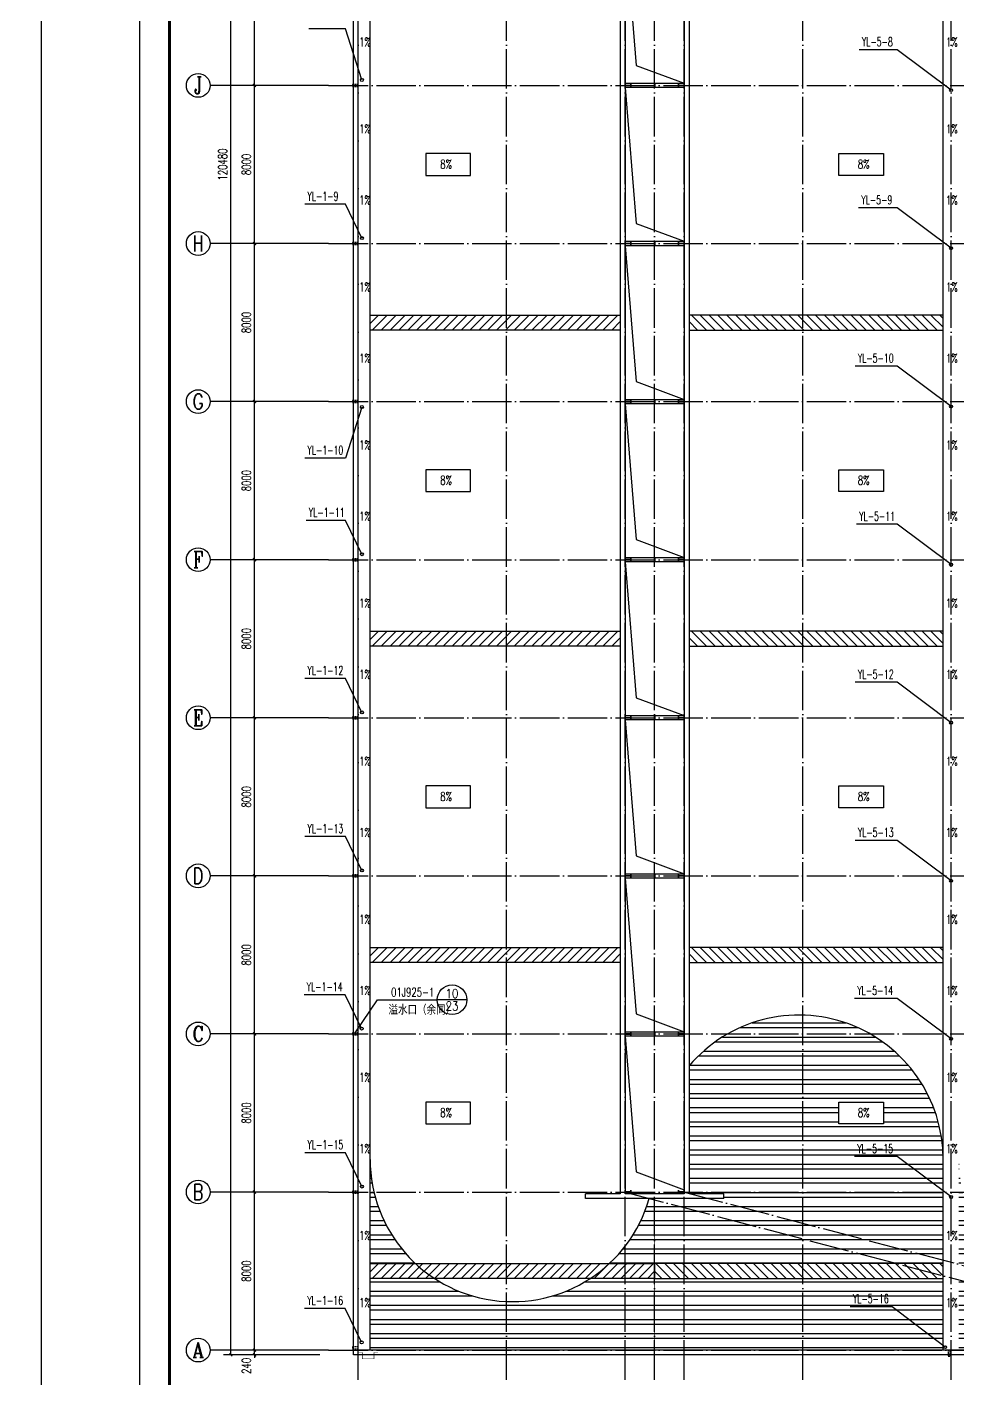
# Model space of a CAD drawing. Extents: x 14033796 to 29392202, y -1365078 to -465345.
# Drawn here: x 14863904 to 14911015, y -708102 to -639688 of the extents above; entities that cross this region are included whole.
import ezdxf
from ezdxf.enums import TextEntityAlignment as Align

# ---------------------------------------------------------------- set-up
doc = ezdxf.new("R2010")
doc.units = 0
doc.header["$LTSCALE"] = 1000
doc.header["$MEASUREMENT"] = 0
doc.linetypes.add('DASH', pattern=[0.35, 0.25, -0.1])
doc.linetypes.add('DOTE', pattern=[2.42, 2, -0.2, 0.02, -0.2])
for name, color, linetype in [('AXIS', 3, 'Continuous'), ('AXIS_TEXT', 7, 'Continuous'), ('COLUMN', 2, 'Continuous'), ('DIM_IDEN', 3, 'Continuous'), ('DIM_SYMB', 3, 'Continuous'), ('DIM_雨水', 3, 'Continuous'), ('DOTE', 8, 'DOTE'), ('PUB_DIM', 3, 'Continuous'), ('PUB_TEXT', 7, 'Continuous'), ('TK', 4, 'Continuous'), ('TWT_TEXT', 7, 'Continuous'), ('VPIPE-雨水', 4, 'Continuous'), ('WALL-PARAPET', 6, 'Continuous'), ('填充', 251, 'Continuous'), ('采光带', 4, 'Continuous')]:
    doc.layers.add(name, color=color, linetype=linetype)
doc.styles.add('_TCH_AXIS', font='COMPLEX', dxfattribs={"bigfont": 'GBCBIG'})
doc.styles.add('_TCH_DIM', font='SIMPLEX', dxfattribs={"bigfont": 'GBCBIG'})
doc.styles.add('_TCH_DIM_T3', font='SIMPLEX', dxfattribs={"width": 0.705882, "bigfont": 'GBCBIG'})
doc.styles.add('_TCH_LABEL', font='COMPLEX', dxfattribs={"bigfont": 'GBCBIG'})
doc.styles.add('_TWT_SERIAL', font='COMPLEX', dxfattribs={"width": 0.8, "height": 3, "bigfont": 'HZTXT'})
doc.styles.add('COMPLEX', font='COMPLEX')
doc.dimstyles.new('_TCH_ARCH&&150', dxfattribs={"dimtxt": 446.25, "dimasz": 150, "dimexe": 375, "dimexo": 450, "dimgap": 189.375, "dimtad": 1, "dimdec": 0, "dimzin": 0, "dimdsep": 46, "dimtxsty": '_TCH_DIM_T3', "dimblk": 'ARCHTICK', "dimcen": 0.09, "dimclrt": 7, "dimazin": 2, "dimtfac": 1, "dimtdec": 0, "dimtix": 1, "dimtmove": 2, "dimatfit": 3, "dimfxl": 0, "dimtolj": 1, "dimtzin": 0, "dimarcsym": 0})

# ---------------------------------------------------------------- blocks, each defined once
blk = doc.blocks.new('A$C0FCD69EC')
at = {"layer": 'COLUMN'}
blk.add_hatch(color=256, dxfattribs=at).paths.add_polyline_path([(300, 180), (294, 180), (294, 94), (6, 94), (6, 180), (0, 180), (0, 0), (6, 0), (6, 86), (294, 86), (294, 0), (300, 0)])
blk.add_lwpolyline([(300, 0), (294, 0), (294, 86), (6, 86), (6, 0), (0, 0), (0, 180), (6, 180), (6, 94), (294, 94), (294, 180), (300, 180)], close=True, dxfattribs=at)
blk = doc.blocks.new('A$C22C4548D')
blk.add_line((0, 10), (300, 10))
blk.add_lwpolyline([(30, 20), (270, 20), (270, 0), (30, 0)], close=True)
blk = doc.blocks.new('GeYuanFrame_33522378', base_point=(20.09, 4.53))
at = {"layer": 'TK'}
blk.add_lwpolyline([(20.09, 4.53), (20.09, 598.53), (1071.09, 598.53), (1071.09, 4.53)], close=True, dxfattribs=at)
blk = doc.blocks.new('GeYuanFrame_17141813', base_point=(20.09, 4.53))
at = {"layer": 'TK'}
blk.add_lwpolyline([(20.09, 4.53), (20.09, 598.53), (1071.09, 598.53), (1071.09, 4.53)], close=True, dxfattribs=at)
at = {"layer": 'TK', "const_width": 1}
blk.add_lwpolyline([(45.09, 588.53), (1061.09, 588.53), (1061.09, 14.53), (45.09, 14.53)], close=True, dxfattribs=at)
blk = doc.blocks.new('_AXISO')
blk.add_circle((0, 0), 0.5)
at = {"layer": 'AXIS_TEXT', "style": 'COMPLEX', "width": 1.041667}
blk.add_attdef('A', text='', height=0.56, dxfattribs=at).set_placement((-0.25, -0.28), (0.25, -0.28), align=Align.FIT)
blk = doc.blocks.new('_ArchTick')
at = {"color": 0, "linetype": 'ByBlock', "const_width": 0.4}
blk.add_lwpolyline([(-0.5, -0.5), (0.5, 0.5)], dxfattribs=at)
blk = doc.blocks.new('*D194')
at = {"layer": 'AXIS', "color": 0, "lineweight": -2}
for p, q in [((14878716, -586403), (14873841, -586403)), ((14874216, -706883), (14874216, -586403)), ((14878716, -706883), (14873841, -706883))]:
    blk.add_line(p, q, dxfattribs=at)
at = {"layer": 'Defpoints', "color": 0}
for p in [(14874216, -586403), (14879166, -586403), (14879166, -706883)]:
    blk.add_point(p, dxfattribs=at)
at = {"layer": 'AXIS', "color": 0, "lineweight": -2, "xscale": 150, "yscale": 150, "zscale": 150}
for p, rotation in [((14874216, -586403), 90), ((14874216, -706883), 270)]:
    blk.add_blockref('_ArchTick', p, dxfattribs=dict(at, rotation=rotation))
at = {"layer": 'AXIS', "color": 7, "insert": (14873804, -646643), "char_height": 446.2, "attachment_point": 5, "rotation": 90, "style": '_TCH_DIM_T3'}
blk.add_mtext('\\A1;120480', dxfattribs=at)
blk = doc.blocks.new('*D195')
at = {"layer": 'AXIS', "color": 0, "lineweight": -2}
for p, q in [((14878716, -706643), (14875041, -706643)), ((14875416, -706643), (14875416, -706493)), ((14875416, -706883), (14875416, -706643)), ((14878716, -706883), (14875041, -706883)), ((14875416, -706883), (14875416, -707033))]:
    blk.add_line(p, q, dxfattribs=at)
at = {"layer": 'Defpoints', "color": 0}
for p in [(14875416, -706643), (14879166, -706643), (14879166, -706883)]:
    blk.add_point(p, dxfattribs=at)
at = {"layer": 'AXIS', "color": 0, "lineweight": -2, "xscale": 150, "yscale": 150, "zscale": 150}
for p, rotation in [((14875416, -706643), 270), ((14875416, -706883), 90)]:
    blk.add_blockref('_ArchTick', p, dxfattribs=dict(at, rotation=rotation))
at = {"layer": 'AXIS', "color": 7, "insert": (14875004, -707438), "char_height": 446.2, "attachment_point": 5, "rotation": 90, "style": '_TCH_DIM_T3'}
blk.add_mtext('\\A1;240', dxfattribs=at)
blk = doc.blocks.new('*D196')
at = {"layer": 'AXIS', "color": 0, "lineweight": -2}
for p, q in [((14878716, -698643), (14875041, -698643)), ((14875416, -706643), (14875416, -698643)), ((14878716, -706643), (14875041, -706643))]:
    blk.add_line(p, q, dxfattribs=at)
at = {"layer": 'Defpoints', "color": 0}
for p in [(14875416, -698643), (14879166, -698643), (14879166, -706643)]:
    blk.add_point(p, dxfattribs=at)
at = {"layer": 'AXIS', "color": 0, "lineweight": -2, "xscale": 150, "yscale": 150, "zscale": 150}
for p, rotation in [((14875416, -698643), 90), ((14875416, -706643), 270)]:
    blk.add_blockref('_ArchTick', p, dxfattribs=dict(at, rotation=rotation))
at = {"layer": 'AXIS', "color": 7, "insert": (14875004, -702643), "char_height": 446.2, "attachment_point": 5, "rotation": 90, "style": '_TCH_DIM_T3'}
blk.add_mtext('\\A1;8000', dxfattribs=at)
blk = doc.blocks.new('*D197')
at = {"layer": 'AXIS', "color": 0, "lineweight": -2}
for p, q in [((14878716, -690643), (14875041, -690643)), ((14875416, -698643), (14875416, -690643)), ((14878716, -698643), (14875041, -698643))]:
    blk.add_line(p, q, dxfattribs=at)
at = {"layer": 'Defpoints', "color": 0}
for p in [(14875416, -690643), (14879166, -690643), (14879166, -698643)]:
    blk.add_point(p, dxfattribs=at)
at = {"layer": 'AXIS', "color": 0, "lineweight": -2, "xscale": 150, "yscale": 150, "zscale": 150}
for p, rotation in [((14875416, -690643), 90), ((14875416, -698643), 270)]:
    blk.add_blockref('_ArchTick', p, dxfattribs=dict(at, rotation=rotation))
at = {"layer": 'AXIS', "color": 7, "insert": (14875004, -694643), "char_height": 446.2, "attachment_point": 5, "rotation": 90, "style": '_TCH_DIM_T3'}
blk.add_mtext('\\A1;8000', dxfattribs=at)
blk = doc.blocks.new('*D198')
at = {"layer": 'AXIS', "color": 0, "lineweight": -2}
for p, q in [((14878716, -682643), (14875041, -682643)), ((14875416, -690643), (14875416, -682643)), ((14878716, -690643), (14875041, -690643))]:
    blk.add_line(p, q, dxfattribs=at)
at = {"layer": 'Defpoints', "color": 0}
for p in [(14875416, -682643), (14879166, -682643), (14879166, -690643)]:
    blk.add_point(p, dxfattribs=at)
at = {"layer": 'AXIS', "color": 0, "lineweight": -2, "xscale": 150, "yscale": 150, "zscale": 150}
for p, rotation in [((14875416, -682643), 90), ((14875416, -690643), 270)]:
    blk.add_blockref('_ArchTick', p, dxfattribs=dict(at, rotation=rotation))
at = {"layer": 'AXIS', "color": 7, "insert": (14875004, -686643), "char_height": 446.2, "attachment_point": 5, "rotation": 90, "style": '_TCH_DIM_T3'}
blk.add_mtext('\\A1;8000', dxfattribs=at)
blk = doc.blocks.new('*D199')
at = {"layer": 'AXIS', "color": 0, "lineweight": -2}
for p, q in [((14878716, -674643), (14875041, -674643)), ((14875416, -682643), (14875416, -674643)), ((14878716, -682643), (14875041, -682643))]:
    blk.add_line(p, q, dxfattribs=at)
at = {"layer": 'Defpoints', "color": 0}
for p in [(14875416, -674643), (14879166, -674643), (14879166, -682643)]:
    blk.add_point(p, dxfattribs=at)
at = {"layer": 'AXIS', "color": 0, "lineweight": -2, "xscale": 150, "yscale": 150, "zscale": 150}
for p, rotation in [((14875416, -674643), 90), ((14875416, -682643), 270)]:
    blk.add_blockref('_ArchTick', p, dxfattribs=dict(at, rotation=rotation))
at = {"layer": 'AXIS', "color": 7, "insert": (14875004, -678643), "char_height": 446.2, "attachment_point": 5, "rotation": 90, "style": '_TCH_DIM_T3'}
blk.add_mtext('\\A1;8000', dxfattribs=at)
blk = doc.blocks.new('*D200')
at = {"layer": 'AXIS', "color": 0, "lineweight": -2}
for p, q in [((14878716, -666643), (14875041, -666643)), ((14875416, -674643), (14875416, -666643)), ((14878716, -674643), (14875041, -674643))]:
    blk.add_line(p, q, dxfattribs=at)
at = {"layer": 'Defpoints', "color": 0}
for p in [(14875416, -666643), (14879166, -666643), (14879166, -674643)]:
    blk.add_point(p, dxfattribs=at)
at = {"layer": 'AXIS', "color": 0, "lineweight": -2, "xscale": 150, "yscale": 150, "zscale": 150}
for p, rotation in [((14875416, -666643), 90), ((14875416, -674643), 270)]:
    blk.add_blockref('_ArchTick', p, dxfattribs=dict(at, rotation=rotation))
at = {"layer": 'AXIS', "color": 7, "insert": (14875004, -670643), "char_height": 446.2, "attachment_point": 5, "rotation": 90, "style": '_TCH_DIM_T3'}
blk.add_mtext('\\A1;8000', dxfattribs=at)
blk = doc.blocks.new('*D201')
at = {"layer": 'AXIS', "color": 0, "lineweight": -2}
for p, q in [((14878716, -658643), (14875041, -658643)), ((14875416, -666643), (14875416, -658643)), ((14878716, -666643), (14875041, -666643))]:
    blk.add_line(p, q, dxfattribs=at)
at = {"layer": 'Defpoints', "color": 0}
for p in [(14875416, -658643), (14879166, -658643), (14879166, -666643)]:
    blk.add_point(p, dxfattribs=at)
at = {"layer": 'AXIS', "color": 0, "lineweight": -2, "xscale": 150, "yscale": 150, "zscale": 150}
for p, rotation in [((14875416, -658643), 90), ((14875416, -666643), 270)]:
    blk.add_blockref('_ArchTick', p, dxfattribs=dict(at, rotation=rotation))
at = {"layer": 'AXIS', "color": 7, "insert": (14875004, -662643), "char_height": 446.2, "attachment_point": 5, "rotation": 90, "style": '_TCH_DIM_T3'}
blk.add_mtext('\\A1;8000', dxfattribs=at)
blk = doc.blocks.new('*D202')
at = {"layer": 'AXIS', "color": 0, "lineweight": -2}
for p, q in [((14878716, -650643), (14875041, -650643)), ((14875416, -658643), (14875416, -650643)), ((14878716, -658643), (14875041, -658643))]:
    blk.add_line(p, q, dxfattribs=at)
at = {"layer": 'Defpoints', "color": 0}
for p in [(14875416, -650643), (14879166, -650643), (14879166, -658643)]:
    blk.add_point(p, dxfattribs=at)
at = {"layer": 'AXIS', "color": 0, "lineweight": -2, "xscale": 150, "yscale": 150, "zscale": 150}
for p, rotation in [((14875416, -650643), 90), ((14875416, -658643), 270)]:
    blk.add_blockref('_ArchTick', p, dxfattribs=dict(at, rotation=rotation))
at = {"layer": 'AXIS', "color": 7, "insert": (14875004, -654643), "char_height": 446.2, "attachment_point": 5, "rotation": 90, "style": '_TCH_DIM_T3'}
blk.add_mtext('\\A1;8000', dxfattribs=at)
blk = doc.blocks.new('*D203')
at = {"layer": 'AXIS', "color": 0, "lineweight": -2}
for p, q in [((14878716, -642643), (14875041, -642643)), ((14875416, -650643), (14875416, -642643)), ((14878716, -650643), (14875041, -650643))]:
    blk.add_line(p, q, dxfattribs=at)
at = {"layer": 'Defpoints', "color": 0}
for p in [(14875416, -642643), (14879166, -642643), (14879166, -650643)]:
    blk.add_point(p, dxfattribs=at)
at = {"layer": 'AXIS', "color": 0, "lineweight": -2, "xscale": 150, "yscale": 150, "zscale": 150}
for p, rotation in [((14875416, -642643), 90), ((14875416, -650643), 270)]:
    blk.add_blockref('_ArchTick', p, dxfattribs=dict(at, rotation=rotation))
at = {"layer": 'AXIS', "color": 7, "insert": (14875004, -646643), "char_height": 446.2, "attachment_point": 5, "rotation": 90, "style": '_TCH_DIM_T3'}
blk.add_mtext('\\A1;8000', dxfattribs=at)
blk = doc.blocks.new('*D204')
at = {"layer": 'AXIS', "color": 0, "lineweight": -2}
for p, q in [((14878716, -634643), (14875041, -634643)), ((14875416, -642643), (14875416, -634643)), ((14878716, -642643), (14875041, -642643))]:
    blk.add_line(p, q, dxfattribs=at)
at = {"layer": 'Defpoints', "color": 0}
for p in [(14875416, -634643), (14879166, -634643), (14879166, -642643)]:
    blk.add_point(p, dxfattribs=at)
at = {"layer": 'AXIS', "color": 0, "lineweight": -2, "xscale": 150, "yscale": 150, "zscale": 150}
for p, rotation in [((14875416, -634643), 90), ((14875416, -642643), 270)]:
    blk.add_blockref('_ArchTick', p, dxfattribs=dict(at, rotation=rotation))
at = {"layer": 'AXIS', "color": 7, "insert": (14875004, -638643), "char_height": 446.2, "attachment_point": 5, "rotation": 90, "style": '_TCH_DIM_T3'}
blk.add_mtext('\\A1;8000', dxfattribs=at)

msp = doc.modelspace()

# ---------------------------------------------------------------- hatches: boundary and pattern name
at = {"layer": '填充'}
h = msp.add_hatch(dxfattribs=at)
h.set_pattern_fill('ANSI32', color=250, scale=150, angle=315, style=0)
h.set_pattern_definition([(0, (0, 0), (2e-13, 714.375), []), (0, (238.1, -238.1), (2e-13, 714.375), [])])
h.paths.add_polyline_path([(14940066.1, -703022.5), (14925666.1, -703022.5), (14925666.1, -706642.5), (14939870.3, -706642.5, -0.1009018), (14940066.1, -706561.8)])
h.paths.add_polyline_path([(14940066.1, -696989.7), (14927406.1, -696989.7), (14927406.1, -698732.5), (14929166.1, -698732.5), (14929166.1, -698972.5), (14927166.1, -698972.5), (14925666.1, -698972.5), (14925666.1, -702262.5), (14940066.1, -702262.5)])
h.paths.add_polyline_path([(14927406.1, -692296.3), (14927406.1, -696989.7), (14940066.1, -696989.7, 0.6957786)])
h.paths.add_polyline_path([(14934989, -695196.4), (14934989, -694088.6), (14937246, -694088.6), (14937246, -695196.4)], flags=16)
h.paths.add_polyline_path([(14925666.1, -703022.5), (14922476.5, -703022.5, -0.3082922), (14914255.7, -703022.5), (14911066.1, -703022.5), (14911066.1, -706642.5), (14925666.1, -706642.5)])
h.paths.add_polyline_path([(14911066.1, -696989.7), (14911066.1, -702262.5), (14913317.6, -702262.5, -0.2045648)])
h.paths.add_polyline_path([(14925666.1, -698972.5), (14925391.7, -698972.5, -0.133803), (14923414.7, -702262.5), (14925666.1, -702262.5)])
h.paths.add_polyline_path([(14895666.1, -703022.5), (14892396.2, -703022.5, -0.2969939), (14884536.1, -703022.5), (14881266.1, -703022.5), (14881266.1, -706561.8, -0.1009018), (14881462, -706642.5), (14895666.1, -706642.5)])
h.paths.add_polyline_path([(14881266.1, -696989.7), (14881266.1, -702262.5), (14883563.3, -702262.5, -0.2083751)])
h.paths.add_polyline_path([(14895666.1, -698972.5), (14895387.7, -698972.5, -0.1365258), (14893369, -702262.5), (14895666.1, -702262.5)])
h.paths.add_polyline_path([(14910266.1, -703022.5), (14895666.1, -703022.5), (14895666.1, -706642.5), (14910266.1, -706642.5)])
h.paths.add_polyline_path([(14910266.1, -696989.7), (14897406.1, -696989.7), (14897406.1, -698732.5), (14899166.1, -698732.5), (14899166.1, -698972.5), (14897166.1, -698972.5), (14895666.1, -698972.5), (14895666.1, -702262.5), (14910266.1, -702262.5)])
h.paths.add_polyline_path([(14897406.1, -692259.4), (14897406.1, -696989.7), (14910266.1, -696989.7, 0.6976702)])
h.paths.add_polyline_path([(14904989, -695196.4), (14904989, -694088.6), (14907246, -694088.6), (14907246, -695196.4)], flags=16)
h.paths.add_polyline_path([(14905836.1, -694958.8), (14906629.3, -694958.8), (14906629.3, -694289.4), (14905836.1, -694289.4)], flags=8)
h.paths.add_polyline_path([(14935836.1, -694958.8), (14936629.3, -694958.8), (14936629.3, -694289.4), (14935836.1, -694289.4)], flags=8)
at = {"layer": '采光带'}
h = msp.add_hatch(dxfattribs=at)
h.set_pattern_fill('ANSI31', color=250, scale=200, angle=-90, style=0)
h.set_pattern_definition([(225, (14660730.7, 8391956.32), (-224.506403, 224.506403), [])])
h.paths.add_polyline_path([(14893926.1, -655022.5), (14881266.1, -655022.5), (14881266.1, -654262.5), (14893926.1, -654262.5)])
h = msp.add_hatch(dxfattribs=at)
h.set_pattern_fill('ANSI31', color=250, scale=200, angle=-90, style=0)
h.set_pattern_definition([(315, (15130601.58, 8391956.32), (224.506403, 224.506403), [])])
h.paths.add_polyline_path([(14897406.1, -655022.5), (14910266.1, -655022.5), (14910266.1, -654262.5), (14897406.1, -654262.5)])
h = msp.add_hatch(dxfattribs=at)
h.set_pattern_fill('ANSI31', color=250, scale=200, angle=-90, style=0)
h.set_pattern_definition([(225, (14660730.7, 8375956.32), (-224.506403, 224.506403), [])])
h.paths.add_polyline_path([(14893926.1, -671022.5), (14881266.1, -671022.5), (14881266.1, -670262.5), (14893926.1, -670262.5)])
h = msp.add_hatch(dxfattribs=at)
h.set_pattern_fill('ANSI31', color=250, scale=200, angle=-90, style=0)
h.set_pattern_definition([(315, (15130601.58, 8375956.32), (224.506403, 224.506403), [])])
h.paths.add_polyline_path([(14897406.1, -671022.5), (14910266.1, -671022.5), (14910266.1, -670262.5), (14897406.1, -670262.5)])
h = msp.add_hatch(dxfattribs=at)
h.set_pattern_fill('ANSI31', color=250, scale=200, angle=-90, style=0)
h.set_pattern_definition([(225, (14660730.7, 8359956.32), (-224.506403, 224.506403), [])])
h.paths.add_polyline_path([(14893926.1, -687022.5), (14881266.1, -687022.5), (14881266.1, -686262.5), (14893926.1, -686262.5)])
h = msp.add_hatch(dxfattribs=at)
h.set_pattern_fill('ANSI31', color=250, scale=200, angle=-90, style=0)
h.set_pattern_definition([(315, (15130601.58, 8359956.32), (224.506403, 224.506403), [])])
h.paths.add_polyline_path([(14897406.1, -687022.5), (14910266.1, -687022.5), (14910266.1, -686262.5), (14897406.1, -686262.5)])
h = msp.add_hatch(dxfattribs=at)
h.set_pattern_fill('ANSI31', color=250, scale=200, angle=-90, style=0)
h.set_pattern_definition([(225, (14660730.7, 8343956.32), (-224.506403, 224.506403), [])])
h.paths.add_polyline_path([(14895666.1, -703022.5), (14881266.1, -703022.5), (14881266.1, -702262.5), (14895666.1, -702262.5)])
h = msp.add_hatch(dxfattribs=at)
h.set_pattern_fill('ANSI31', color=250, scale=200, angle=-90, style=0)
h.set_pattern_definition([(315, (15130601.58, 8343956.32), (224.506403, 224.506403), [])])
h.paths.add_polyline_path([(14895666.1, -703022.5), (14910266.1, -703022.5), (14910266.1, -702262.5), (14895666.1, -702262.5)])

# ---------------------------------------------------------------- linework, layer by layer
at = {"ltscale": 0.5}
for p, q in [((14881266.1, -706642.5), (14881266.1, -586642.5)), ((14910266.1, -706642.5), (14910266.1, -586642.5))]:
    msp.add_line(p, q, dxfattribs=at)
for points in [[(14880426.1, -586402.5), (14940906.1, -586402.5), (14940906.1, -706882.5), (14880426.1, -706882.5)], [(14880666.1, -586642.5), (14940666.1, -586642.5), (14940666.1, -706642.5), (14880666.1, -706642.5)], [(14897166.1, -642752.5), (14894166.1, -642752.5), (14894166.1, -642532.5), (14897166.1, -642532.5)], [(14884086.3, -646088.6), (14884086.3, -647196.4), (14886343.3, -647196.4), (14886343.3, -646088.6)], [(14907246, -646088.6), (14907246, -647196.4), (14904989, -647196.4), (14904989, -646088.6)], [(14897166.1, -650752.5), (14894166.1, -650752.5), (14894166.1, -650532.5), (14897166.1, -650532.5)], [(14897166.1, -658752.5), (14894166.1, -658752.5), (14894166.1, -658532.5), (14897166.1, -658532.5)], [(14884086.3, -662088.6), (14884086.3, -663196.4), (14886343.3, -663196.4), (14886343.3, -662088.6)], [(14907246, -662088.6), (14907246, -663196.4), (14904989, -663196.4), (14904989, -662088.6)], [(14897166.1, -666752.5), (14894166.1, -666752.5), (14894166.1, -666532.5), (14897166.1, -666532.5)], [(14897166.1, -674752.5), (14894166.1, -674752.5), (14894166.1, -674532.5), (14897166.1, -674532.5)], [(14884086.3, -678088.6), (14884086.3, -679196.4), (14886343.3, -679196.4), (14886343.3, -678088.6)], [(14907246, -678088.6), (14907246, -679196.4), (14904989, -679196.4), (14904989, -678088.6)], [(14897166.1, -682752.5), (14894166.1, -682752.5), (14894166.1, -682532.5), (14897166.1, -682532.5)], [(14897166.1, -690752.5), (14894166.1, -690752.5), (14894166.1, -690532.5), (14897166.1, -690532.5)], [(14884086.3, -694088.6), (14884086.3, -695196.4), (14886343.3, -695196.4), (14886343.3, -694088.6)], [(14907246, -694088.6), (14907246, -695196.4), (14904989, -695196.4), (14904989, -694088.6)]]:
    msp.add_lwpolyline(points, close=True)
for points in [[(14894166.1, -634752.5), (14894736.8, -641626.6), (14897166.1, -642532.5)], [(14894166.1, -642752.5), (14894736.8, -649626.6), (14897166.1, -650532.5)], [(14894166.1, -650752.5), (14894736.8, -657626.6), (14897166.1, -658532.5)], [(14894166.1, -658752.5), (14894736.8, -665626.6), (14897166.1, -666532.5)], [(14894166.1, -666752.5), (14894736.8, -673626.6), (14897166.1, -674532.5)], [(14894166.1, -674752.5), (14894736.8, -681626.6), (14897166.1, -682532.5)], [(14894166.1, -682752.5), (14894736.8, -689626.6), (14897166.1, -690532.5)], [(14894166.1, -690752.5), (14894736.8, -697626.6), (14897166.1, -698532.5)]]:
    msp.add_lwpolyline(points)
at = {"linetype": 'DASH', "ltscale": 0.3}
for points in [[(14880666.1, -642692.5), (14880666.1, -642592.5), (14880366.1, -642592.5), (14880366.1, -642692.5)], [(14880666.1, -650692.5), (14880666.1, -650592.5), (14880366.1, -650592.5), (14880366.1, -650692.5)], [(14880666.1, -658692.5), (14880666.1, -658592.5), (14880366.1, -658592.5), (14880366.1, -658692.5)], [(14880666.1, -666692.5), (14880666.1, -666592.5), (14880366.1, -666592.5), (14880366.1, -666692.5)], [(14880666.1, -674692.5), (14880666.1, -674592.5), (14880366.1, -674592.5), (14880366.1, -674692.5)], [(14880666.1, -682692.5), (14880666.1, -682592.5), (14880366.1, -682592.5), (14880366.1, -682692.5)], [(14880666.1, -690692.5), (14880666.1, -690592.5), (14880366.1, -690592.5), (14880366.1, -690692.5)], [(14880666.1, -698692.5), (14880666.1, -698592.5), (14880366.1, -698592.5), (14880366.1, -698692.5)], [(14880666.1, -706575), (14880666.1, -706475), (14880366.1, -706475), (14880366.1, -706575)], [(14910522.5, -706942.5), (14910622.5, -706942.5), (14910622.5, -706642.5), (14910522.5, -706642.5)]]:
    msp.add_lwpolyline(points, close=True, dxfattribs=at)
at = {"ltscale": 0.5, "const_width": 50}
msp.add_lwpolyline([(14895666.1, -706642.5), (14895666.1, -698972.5)], dxfattribs=at)
at = {"const_width": 30}
msp.add_lwpolyline([(14880666.1, -706762.5), (14880866.1, -706762.5), (14880866.1, -707082.5), (14881466.1, -707082.5), (14881466.1, -706762.5), (14881666.1, -706762.5)], dxfattribs=at)
at = {"ltscale": 0.5}
for centre, radius, start, end in [((14902966.1, -696989.7), 7300, 0, 139.60933), ((14888466.1, -696989.7), 7200, 180, 344.01484)]:
    msp.add_arc(centre, radius, start, end, dxfattribs=at)
at = {"layer": 'AXIS'}
for p, q in [((14879166.1, -642642.5), (14873166.1, -642642.5)), ((14879166.1, -650642.5), (14873166.1, -650642.5)), ((14879166.1, -658642.5), (14873166.1, -658642.5)), ((14879166.1, -666642.5), (14873166.1, -666642.5)), ((14879166.1, -674642.5), (14873166.1, -674642.5)), ((14879166.1, -682642.5), (14873166.1, -682642.5)), ((14879166.1, -690642.5), (14873166.1, -690642.5)), ((14879166.1, -698642.5), (14873166.1, -698642.5)), ((14879166.1, -706642.5), (14873166.1, -706642.5))]:
    msp.add_line(p, q, dxfattribs=at)
at = {"layer": 'DIM_IDEN', "color": 0}
for p, q in [((14880516.1, -690592.5), (14881639, -688913.5)), ((14881639, -688913.5), (14884661.4, -688913.5)), ((14886161.4, -688913.5), (14884661.4, -688913.5))]:
    msp.add_line(p, q, dxfattribs=at)
for centre, radius in [((14885411.4, -688913.5), 750), ((14880516.1, -690592.5), 0)]:
    msp.add_circle(centre, radius, dxfattribs=at)
at = {"layer": 'DIM_SYMB'}
for points in [[(14880966.1, -640824.9, 0, 0, 0), (14880966.1, -641889.8, 120, 0, 0), (14880966.1, -642339.8, 0, 0, 0)], [(14910666.1, -640824.9, 0, 0, 0), (14910666.1, -641889.8, 120, 0, 0), (14910666.1, -642339.8, 0, 0, 0)], [(14880966.1, -644460.1, 0, 0, 0), (14880966.1, -643395.2, 120, 0, 0), (14880966.1, -642945.2, 0, 0, 0)], [(14910666.1, -644460.1, 0, 0, 0), (14910666.1, -643395.2, 120, 0, 0), (14910666.1, -642945.2, 0, 0, 0)], [(14880966.1, -648824.9, 0, 0, 0), (14880966.1, -649889.8, 120, 0, 0), (14880966.1, -650339.8, 0, 0, 0)], [(14910666.1, -648824.9, 0, 0, 0), (14910666.1, -649889.8, 120, 0, 0), (14910666.1, -650339.8, 0, 0, 0)], [(14880966.1, -652460.1, 0, 0, 0), (14880966.1, -651395.2, 120, 0, 0), (14880966.1, -650945.2, 0, 0, 0)], [(14910666.1, -652460.1, 0, 0, 0), (14910666.1, -651395.2, 120, 0, 0), (14910666.1, -650945.2, 0, 0, 0)], [(14880966.1, -656824.9, 0, 0, 0), (14880966.1, -657889.8, 120, 0, 0), (14880966.1, -658339.8, 0, 0, 0)], [(14910666.1, -656824.9, 0, 0, 0), (14910666.1, -657889.8, 120, 0, 0), (14910666.1, -658339.8, 0, 0, 0)], [(14880966.1, -660460.1, 0, 0, 0), (14880966.1, -659395.2, 120, 0, 0), (14880966.1, -658945.2, 0, 0, 0)], [(14910666.1, -660460.1, 0, 0, 0), (14910666.1, -659395.2, 120, 0, 0), (14910666.1, -658945.2, 0, 0, 0)], [(14880966.1, -664824.9, 0, 0, 0), (14880966.1, -665889.8, 120, 0, 0), (14880966.1, -666339.8, 0, 0, 0)], [(14910666.1, -664824.9, 0, 0, 0), (14910666.1, -665889.8, 120, 0, 0), (14910666.1, -666339.8, 0, 0, 0)], [(14880966.1, -668460.1, 0, 0, 0), (14880966.1, -667395.2, 120, 0, 0), (14880966.1, -666945.2, 0, 0, 0)], [(14910666.1, -668460.1, 0, 0, 0), (14910666.1, -667395.2, 120, 0, 0), (14910666.1, -666945.2, 0, 0, 0)], [(14880966.1, -672824.9, 0, 0, 0), (14880966.1, -673889.8, 120, 0, 0), (14880966.1, -674339.8, 0, 0, 0)], [(14910666.1, -672824.9, 0, 0, 0), (14910666.1, -673889.8, 120, 0, 0), (14910666.1, -674339.8, 0, 0, 0)], [(14880966.1, -676460.1, 0, 0, 0), (14880966.1, -675395.2, 120, 0, 0), (14880966.1, -674945.2, 0, 0, 0)], [(14910666.1, -676460.1, 0, 0, 0), (14910666.1, -675395.2, 120, 0, 0), (14910666.1, -674945.2, 0, 0, 0)], [(14880966.1, -680824.9, 0, 0, 0), (14880966.1, -681889.8, 120, 0, 0), (14880966.1, -682339.8, 0, 0, 0)], [(14910666.1, -680824.9, 0, 0, 0), (14910666.1, -681889.8, 120, 0, 0), (14910666.1, -682339.8, 0, 0, 0)], [(14880966.1, -684460.1, 0, 0, 0), (14880966.1, -683395.2, 120, 0, 0), (14880966.1, -682945.2, 0, 0, 0)], [(14910666.1, -684460.1, 0, 0, 0), (14910666.1, -683395.2, 120, 0, 0), (14910666.1, -682945.2, 0, 0, 0)], [(14880966.1, -688824.9, 0, 0, 0), (14880966.1, -689889.8, 120, 0, 0), (14880966.1, -690339.8, 0, 0, 0)], [(14910666.1, -688824.9, 0, 0, 0), (14910666.1, -689889.8, 120, 0, 0), (14910666.1, -690339.8, 0, 0, 0)], [(14880966.1, -692460.1, 0, 0, 0), (14880966.1, -691395.2, 120, 0, 0), (14880966.1, -690945.2, 0, 0, 0)], [(14910666.1, -692460.1, 0, 0, 0), (14910666.1, -691395.2, 120, 0, 0), (14910666.1, -690945.2, 0, 0, 0)], [(14880966.1, -696824.9, 0, 0, 0), (14880966.1, -697889.8, 120, 0, 0), (14880966.1, -698339.8, 0, 0, 0)], [(14910666.1, -696824.9, 0, 0, 0), (14910666.1, -697889.8, 120, 0, 0), (14910666.1, -698339.8, 0, 0, 0)], [(14880966.1, -700460.1, 0, 0, 0), (14880966.1, -699395.2, 120, 0, 0), (14880966.1, -698945.2, 0, 0, 0)], [(14910666.1, -700460.1, 0, 0, 0), (14910666.1, -699395.2, 120, 0, 0), (14910666.1, -698945.2, 0, 0, 0)], [(14880966.1, -704624.9, 0, 0, 0), (14880966.1, -705689.8, 120, 0, 0), (14880966.1, -706139.8, 0, 0, 0)], [(14910666.1, -704624.9, 0, 0, 0), (14910666.1, -705689.8, 120, 0, 0), (14910666.1, -706139.8, 0, 0, 0)]]:
    msp.add_lwpolyline(points, format="xyseb", dxfattribs=at)
at = {"layer": 'DIM_雨水'}
for p, q in [((14880015.3, -639778.2), (14878162.6, -639778.2)), ((14880849.3, -642367.3), (14880015.3, -639778.2)), ((14907935.7, -640838.8), (14906015.7, -640838.8)), ((14910666.1, -642882.5, 3000), (14907935.7, -640838.8)), ((14880015.3, -648655.9), (14877959.7, -648655.9)), ((14880849.3, -650367.7), (14880015.3, -648655.9)), ((14907935.7, -648838.8), (14905988.7, -648838.8)), ((14910666.1, -650882.5, 3000), (14907935.7, -648838.8)), ((14907935.7, -656848.8), (14905811.8, -656848.8)), ((14910666.1, -658892.5, 3000), (14907935.7, -656848.8)), ((14880849.3, -658917.7), (14880015.3, -661506.9)), ((14880015.3, -661506.9), (14877959.7, -661506.9)), ((14880015.3, -664655.9), (14878027.6, -664655.9)), ((14880849.3, -666367.7), (14880015.3, -664655.9)), ((14907935.7, -664848.8), (14905880.1, -664848.8)), ((14910666.1, -666892.5, 3000), (14907935.7, -664848.8)), ((14880015.3, -672655.9), (14877959.7, -672655.9)), ((14880849.3, -674367.7), (14880015.3, -672655.9)), ((14907935.7, -672848.8), (14905811.8, -672848.8)), ((14910666.1, -674892.5, 3000), (14907935.7, -672848.8)), ((14880015.3, -680655.9), (14877959.7, -680655.9)), ((14880849.3, -682367.7), (14880015.3, -680655.9)), ((14907935.7, -680848.8), (14905811.8, -680848.8)), ((14910666.1, -682892.5, 3000), (14907935.7, -680848.8)), ((14880003.3, -688660.9), (14877920.4, -688660.9)), ((14880837.3, -690372.7), (14880003.3, -688660.9)), ((14907935.7, -688848.8), (14905784.5, -688848.8)), ((14910666.1, -690892.5, 3000), (14907935.7, -688848.8)), ((14880015.3, -696655.9), (14877959.7, -696655.9)), ((14880849.3, -698367.7), (14880015.3, -696655.9)), ((14907935.7, -696848.8, 3000), (14905784.5, -696848.8, 3000)), ((14910666.1, -698892.5, 6000), (14907935.7, -696848.8, 3000)), ((14880003.3, -704535.9), (14877947.7, -704535.9)), ((14880837.3, -706247.7), (14880003.3, -704535.9)), ((14907684.9, -704448.8), (14905561.1, -704448.8)), ((14910360.2, -706492.5), (14907684.9, -704448.8))]:
    msp.add_line(p, q, dxfattribs=at)
at = {"layer": 'DOTE'}
for p, q in [((14880666.1, -708142.5), (14880666.1, -585142.5)), ((14888166.1, -708142.5), (14888166.1, -585142.5)), ((14894166.1, -708142.5), (14894166.1, -585142.5)), ((14895666.1, -708142.5), (14895666.1, -585142.5)), ((14897166.1, -708142.5), (14897166.1, -585142.5)), ((14903166.1, -708142.5), (14903166.1, -585142.5)), ((14910666.1, -708142.5), (14910666.1, -585142.5)), ((14879166.1, -642642.5), (14942166.1, -642642.5)), ((14879166.1, -650642.5), (14942166.1, -650642.5)), ((14879166.1, -658642.5), (14942166.1, -658642.5)), ((14879166.1, -666642.5), (14942166.1, -666642.5)), ((14879166.1, -674642.5), (14942166.1, -674642.5)), ((14879166.1, -682642.5), (14942166.1, -682642.5)), ((14879166.1, -690642.5), (14942166.1, -690642.5)), ((14879166.1, -698642.5), (14942166.1, -698642.5)), ((14894166.1, -698642.5), (14951780.6, -713812.6)), ((14897166.1, -698642.5), (14954780.6, -713812.6)), ((14879166.1, -706642.5), (14942166.1, -706642.5))]:
    msp.add_line(p, q, dxfattribs=at)
at = {"layer": 'PUB_DIM'}
for points in [[(14885837.1, -647004.7, 0, 0, 0), (14884812.1, -647004.7, 120, 0, 0), (14884362.1, -647004.7, 0, 0, 0)], [(14905495.2, -647004.7, 0, 0, 0), (14906520.2, -647004.7, 120, 0, 0), (14906970.2, -647004.7, 0, 0, 0)], [(14885837.1, -663004.7, 0, 0, 0), (14884812.1, -663004.7, 120, 0, 0), (14884362.1, -663004.7, 0, 0, 0)], [(14905495.2, -663004.7, 0, 0, 0), (14906520.2, -663004.7, 120, 0, 0), (14906970.2, -663004.7, 0, 0, 0)], [(14885837.1, -679004.7, 0, 0, 0), (14884812.1, -679004.7, 120, 0, 0), (14884362.1, -679004.7, 0, 0, 0)], [(14905495.2, -679004.7, 0, 0, 0), (14906520.2, -679004.7, 120, 0, 0), (14906970.2, -679004.7, 0, 0, 0)], [(14885837.1, -695004.7, 0, 0, 0), (14884812.1, -695004.7, 120, 0, 0), (14884362.1, -695004.7, 0, 0, 0)], [(14905495.2, -695004.7, 0, 0, 0), (14906520.2, -695004.7, 120, 0, 0), (14906970.2, -695004.7, 0, 0, 0)]]:
    msp.add_lwpolyline(points, format="xyseb", dxfattribs=at)
at = {"layer": 'VPIPE-雨水', "linetype": 'Continuous'}
for centre in [(14880849.3, -642367.3), (14910666.1, -642882.5), (14880849.3, -650367.7), (14910666.1, -650882.5), (14910666.1, -658892.5), (14880849.3, -658917.7), (14880849.3, -666367.7), (14910666.1, -666892.5), (14880849.3, -674367.7), (14910666.1, -674892.5), (14880849.3, -682367.7), (14910666.1, -682892.5), (14880837.3, -690372.7), (14910666.1, -690892.5), (14880849.3, -698367.7), (14910666.1, -698892.5), (14880837.3, -706247.7), (14910360.2, -706492.5)]:
    msp.add_circle(centre, 75, dxfattribs=at)
at = {"layer": 'WALL-PARAPET'}
for p, q in [((14893926.1, -594552.5), (14893926.1, -698732.5)), ((14894166.1, -594552.5), (14894166.1, -698732.5)), ((14897166.1, -594552.5), (14897166.1, -698732.5)), ((14897406.1, -594552.5), (14897406.1, -698732.5)), ((14893926.1, -698732.5), (14892166.1, -698732.5)), ((14892166.1, -698972.5), (14892166.1, -698732.5)), ((14894166.1, -698972.5), (14892166.1, -698972.5)), ((14897166.1, -698732.5), (14894166.1, -698732.5)), ((14897166.1, -698972.5), (14894166.1, -698972.5)), ((14899166.1, -698972.5), (14897166.1, -698972.5)), ((14899166.1, -698732.5), (14897406.1, -698732.5)), ((14899166.1, -698972.5), (14899166.1, -698732.5))]:
    msp.add_line(p, q, dxfattribs=at)
at = {"layer": '采光带', "color": 4}
for points in [[(14893926.1, -655022.5), (14881266.1, -655022.5), (14881266.1, -654262.5), (14893926.1, -654262.5)], [(14897406.1, -655022.5), (14910266.1, -655022.5), (14910266.1, -654262.5), (14897406.1, -654262.5)], [(14893926.1, -671022.5), (14881266.1, -671022.5), (14881266.1, -670262.5), (14893926.1, -670262.5)], [(14897406.1, -671022.5), (14910266.1, -671022.5), (14910266.1, -670262.5), (14897406.1, -670262.5)], [(14893926.1, -687022.5), (14881266.1, -687022.5), (14881266.1, -686262.5), (14893926.1, -686262.5)], [(14897406.1, -687022.5), (14910266.1, -687022.5), (14910266.1, -686262.5), (14897406.1, -686262.5)], [(14895666.1, -703022.5), (14881266.1, -703022.5), (14881266.1, -702262.5), (14895666.1, -702262.5)], [(14895666.1, -703022.5), (14910266.1, -703022.5), (14910266.1, -702262.5), (14895666.1, -702262.5)]]:
    msp.add_lwpolyline(points, close=True, dxfattribs=at)

# ---------------------------------------------------------------- block references
at = {"xscale": 150, "yscale": 150, "zscale": 150, "rotation": 270}
for name, p in [('GeYuanFrame_33522378', (14775516.1, -572942.5)), ('GeYuanFrame_17141813', (14869616.1, -572942.5))]:
    msp.add_blockref(name, p, dxfattribs=at)
at = {"rotation": 90}
for p in [(14895676.1, -642796.6), (14895676.1, -650796.6), (14895676.1, -658796.6), (14895676.1, -666796.6), (14895676.1, -674796.6), (14895676.1, -682796.6), (14895676.1, -690796.6)]:
    msp.add_blockref('A$C22C4548D', p, dxfattribs=at)
at = {"layer": 'AXIS'}
ref = msp.add_blockref('_AXISO', (14872566.1, -642642.5), dxfattribs=dict(at, xscale=1200, yscale=1200, zscale=1200))
ref.add_attrib('A', 'J', dxfattribs={"layer": 'AXIS_TEXT', "ltscale": 0.5, "height": 866.7, "style": '_TCH_AXIS', "width": 0.909091}).set_placement((14872359.8, -643075.9), (14872772.5, -643075.9), align=Align.FIT)
ref = msp.add_blockref('_AXISO', (14872566.1, -650642.5), dxfattribs=dict(at, xscale=1200, yscale=1200, zscale=1200))
ref.add_attrib('A', 'H', dxfattribs={"layer": 'AXIS_TEXT', "ltscale": 0.5, "height": 798.8, "style": '_TCH_AXIS', "width": 0.7}).set_placement((14872299.9, -651041.9), (14872832.4, -651041.9), align=Align.FIT)
ref = msp.add_blockref('_AXISO', (14872566.1, -658642.5), dxfattribs=dict(at, xscale=1200, yscale=1200, zscale=1200))
ref.add_attrib('A', 'G', dxfattribs={"layer": 'AXIS_TEXT', "ltscale": 0.5, "height": 781.2, "style": '_TCH_AXIS', "width": 0.833333}).set_placement((14872287.1, -659033.1), (14872845.1, -659033.1), align=Align.FIT)
ref = msp.add_blockref('_AXISO', (14872566.1, -666642.5), dxfattribs=dict(at, xscale=1200, yscale=1200, zscale=1200))
ref.add_attrib('A', 'F', dxfattribs={"layer": 'AXIS_TEXT', "ltscale": 0.5, "height": 816.3, "style": '_TCH_AXIS', "width": 0.8125}).set_placement((14872313.5, -667050.6), (14872818.8, -667050.6), align=Align.FIT)
ref = msp.add_blockref('_AXISO', (14872566.1, -674642.5), dxfattribs=dict(at, xscale=1200, yscale=1200, zscale=1200))
ref.add_attrib('A', 'E', dxfattribs={"layer": 'AXIS_TEXT', "ltscale": 0.5, "height": 816.3, "style": '_TCH_AXIS', "width": 0.8125}).set_placement((14872313.5, -675050.6), (14872818.8, -675050.6), align=Align.FIT)
ref = msp.add_blockref('_AXISO', (14872566.1, -682642.5), dxfattribs=dict(at, xscale=1200, yscale=1200, zscale=1200))
ref.add_attrib('A', 'D', dxfattribs={"layer": 'AXIS_TEXT', "ltscale": 0.5, "height": 798.8, "style": '_TCH_AXIS', "width": 0.823529}).set_placement((14872299.9, -683041.9), (14872832.4, -683041.9), align=Align.FIT)
ref = msp.add_blockref('_AXISO', (14872566.1, -690642.5), dxfattribs=dict(at, xscale=1200, yscale=1200, zscale=1200))
ref.add_attrib('A', 'C', dxfattribs={"layer": 'AXIS_TEXT', "ltscale": 0.5, "height": 781.2, "style": '_TCH_AXIS'}).set_placement((14872287.1, -691033.1), (14872845.1, -691033.1), align=Align.FIT)
ref = msp.add_blockref('_AXISO', (14872566.1, -698642.5), dxfattribs=dict(at, xscale=1200, yscale=1200, zscale=1200))
ref.add_attrib('A', 'B', dxfattribs={"layer": 'AXIS_TEXT', "ltscale": 0.5, "height": 798.8, "style": '_TCH_AXIS', "width": 0.823529}).set_placement((14872299.9, -699041.9), (14872832.4, -699041.9), align=Align.FIT)
ref = msp.add_blockref('_AXISO', (14872566.1, -706642.5), dxfattribs=dict(at, xscale=1200, yscale=1200, zscale=1200))
ref.add_attrib('A', 'A', dxfattribs={"layer": 'AXIS_TEXT', "ltscale": 0.5, "height": 763.6, "style": '_TCH_AXIS', "width": 0.888889}).set_placement((14872275.2, -707024.3), (14872857, -707024.3), align=Align.FIT)
at = {"layer": 'COLUMN', "xscale": -1}
for p in [(14894466.1, -642732.5), (14897166.1, -642732.5), (14894466.1, -650732.5), (14897166.1, -650732.5), (14894466.1, -658732.5), (14897166.1, -658732.5), (14894466.1, -666732.5), (14897166.1, -666732.5), (14894466.1, -674732.5), (14897166.1, -674732.5), (14894466.1, -682732.5), (14897166.1, -682732.5), (14894466.1, -690732.5), (14897166.1, -690732.5), (14894466.1, -698732.5), (14897166.1, -698732.5)]:
    msp.add_blockref('A$C0FCD69EC', p, dxfattribs=at)

# ---------------------------------------------------------------- texts
at = {"layer": 'PUB_TEXT', "style": '_TCH_DIM', "width": 0.705882}
for s, p in [('1%%%', (14880711.1, -640667.4)), ('1%%%', (14910411.1, -640667.4)), ('1%%%', (14880711.1, -645063.9)), ('1%%%', (14910411.1, -645063.9)), ('8%', (14884814.6, -646847.2)), ('8%', (14905947.7, -646847.2)), ('1%%%', (14880711.1, -648667.4)), ('1%%%', (14910411.1, -648667.4)), ('1%%%', (14880711.1, -653063.9)), ('1%%%', (14910411.1, -653063.9)), ('1%%%', (14880711.1, -656667.4)), ('1%%%', (14910411.1, -656667.4)), ('1%%%', (14880711.1, -661063.9)), ('1%%%', (14910411.1, -661063.9)), ('8%', (14884814.6, -662847.2)), ('8%', (14905947.7, -662847.2)), ('1%%%', (14880711.1, -664667.4)), ('1%%%', (14910411.1, -664667.4)), ('1%%%', (14880711.1, -669063.9)), ('1%%%', (14910411.1, -669063.9)), ('1%%%', (14880711.1, -672667.4)), ('1%%%', (14910411.1, -672667.4)), ('1%%%', (14880711.1, -677063.9)), ('1%%%', (14910411.1, -677063.9)), ('8%', (14884814.6, -678847.2)), ('8%', (14905947.7, -678847.2)), ('1%%%', (14880711.1, -680667.4)), ('1%%%', (14910411.1, -680667.4)), ('1%%%', (14880711.1, -685063.9)), ('1%%%', (14910411.1, -685063.9)), ('1%%%', (14880711.1, -688667.4)), ('1%%%', (14910411.1, -688667.4)), ('1%%%', (14880711.1, -693063.9)), ('1%%%', (14910411.1, -693063.9)), ('8%', (14884814.6, -694847.2)), ('8%', (14905947.7, -694847.2)), ('1%%%', (14880711.1, -696667.4)), ('1%%%', (14910411.1, -696667.4)), ('1%%%', (14880711.1, -701063.9)), ('1%%%', (14910411.1, -701063.9)), ('1%%%', (14880711.1, -704467.4)), ('1%%%', (14910411.1, -704467.4))]:
    msp.add_text(s, height=446.25, dxfattribs=at).set_placement(p)
at = {"layer": 'PUB_TEXT', "color": 0, "style": '_TCH_LABEL', "width": 0.705882}
msp.add_text('01J925-1', height=446.25, dxfattribs=at).set_placement((14882328.9, -688753.5))
at = {"layer": 'PUB_TEXT', "color": 0, "style": '_TCH_LABEL'}
for s, height, width, p, p2 in [('10', 458.07, 1.1455, (14885085.7, -688826.5), (14885737.1, -688826.5)), ('23', 455.78, 1.095516, (14885081.8, -689456.5), (14885741, -689456.5))]:
    msp.add_text(s, height=height, dxfattribs=dict(at, width=width)).set_placement(p, p2, align=Align.FIT)
msp.add_text('溢水口（余同）', height=506.38, dxfattribs=at).set_placement((14882198.9, -689671.3))
at = {"layer": 'TWT_TEXT', "style": '_TWT_SERIAL', "width": 0.64}
for s, p in [('YL-5-8', (14906150.7, -640658.8)), ('YL-1-9', (14878094.7, -648475.9)), ('YL-5-9', (14906123.7, -648658.8)), ('YL-5-10', (14905946.8, -656668.8)), ('YL-1-10', (14878094.7, -661326.9)), ('YL-1-11', (14878162.6, -664475.9)), ('YL-5-11', (14906015.1, -664668.8)), ('YL-1-12', (14878094.7, -672475.9)), ('YL-5-12', (14905946.8, -672668.8)), ('YL-1-13', (14878094.7, -680475.9)), ('YL-5-13', (14905946.8, -680668.8)), ('YL-1-14', (14878055.4, -688480.9)), ('YL-5-14', (14905919.5, -688668.8)), ('YL-1-15', (14878094.7, -696475.9)), ('YL-5-15', (14905919.5, -696668.8, 3000)), ('YL-1-16', (14878082.7, -704355.9)), ('YL-5-16', (14905696.1, -704268.8))]:
    msp.add_text(s, height=450, dxfattribs=at).set_placement(p)

# ---------------------------------------------------------------- dimensions: what is measured, and where the dimension line sits
at = {"layer": 'AXIS'}
for p1, p2, distance, text, picture, middle in [((14879166.1, -706882.5), (14879166.1, -586402.5), 4950, '120480', '*D194', (14873803.6, -646642.5)), ((14879166.1, -642642.5), (14879166.1, -634642.5), 3750, '8000', '*D204', (14875003.6, -638642.5)), ((14879166.1, -650642.5), (14879166.1, -642642.5), 3750, '8000', '*D203', (14875003.6, -646642.5)), ((14879166.1, -658642.5), (14879166.1, -650642.5), 3750, '8000', '*D202', (14875003.6, -654642.5)), ((14879166.1, -666642.5), (14879166.1, -658642.5), 3750, '8000', '*D201', (14875003.6, -662642.5)), ((14879166.1, -674642.5), (14879166.1, -666642.5), 3750, '8000', '*D200', (14875003.6, -670642.5)), ((14879166.1, -682642.5), (14879166.1, -674642.5), 3750, '8000', '*D199', (14875003.6, -678642.5)), ((14879166.1, -690642.5), (14879166.1, -682642.5), 3750, '8000', '*D198', (14875003.6, -686642.5)), ((14879166.1, -698642.5), (14879166.1, -690642.5), 3750, '8000', '*D197', (14875003.6, -694642.5)), ((14879166.1, -706642.5), (14879166.1, -698642.5), 3750, '8000', '*D196', (14875003.6, -702642.5))]:
    dim = msp.add_aligned_dim(p1=p1, p2=p2, distance=distance, text=text, dimstyle='_TCH_ARCH&&150', dxfattribs=at)
    dim.commit()
    dim.dimension.update_dxf_attribs({"geometry": picture, "text_midpoint": middle})
dim = msp.add_linear_dim(base=(14875416.1, -706642.5), p1=(14879166.1, -706882.5), p2=(14879166.1, -706642.5), angle=90, text='240', dimstyle='_TCH_ARCH&&150', dxfattribs=at)
dim.commit()
dim.dimension.update_dxf_attribs({"geometry": '*D195', "text_midpoint": (14875003.6, -707437.5), "dimtype": 161})

doc.saveas('drawing.dxf')
